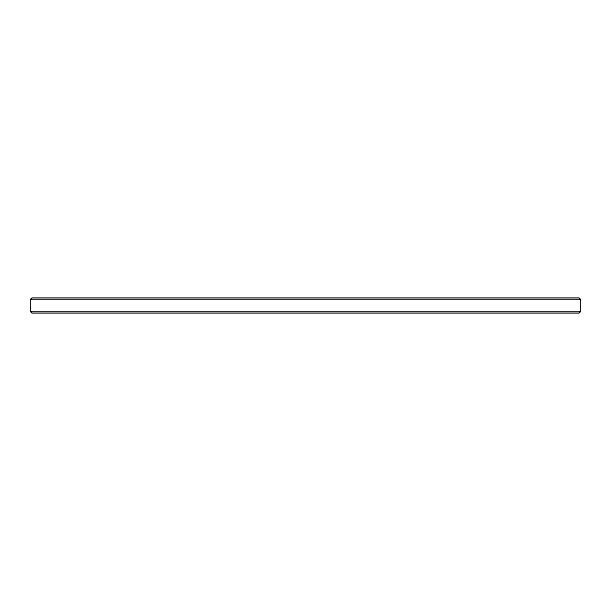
<?xml version="1.0" encoding="UTF-8"?>
<svg xmlns="http://www.w3.org/2000/svg" width="611" height="611" viewBox="0 0 611 611"><rect width="100%" height="100%" fill="white"/><g stroke="black" fill="none" stroke-linecap="round" stroke-linejoin="round"><path stroke-width="0.92" d="M30.55 299.375L32.085 297.84L578.915 297.84L580.45 299.375L580.45 311.625L578.915 313.16L32.085 313.16L30.55 311.625L30.55 299.375L580.45 299.375M30.55 311.625L580.45 311.625"/></g></svg>
